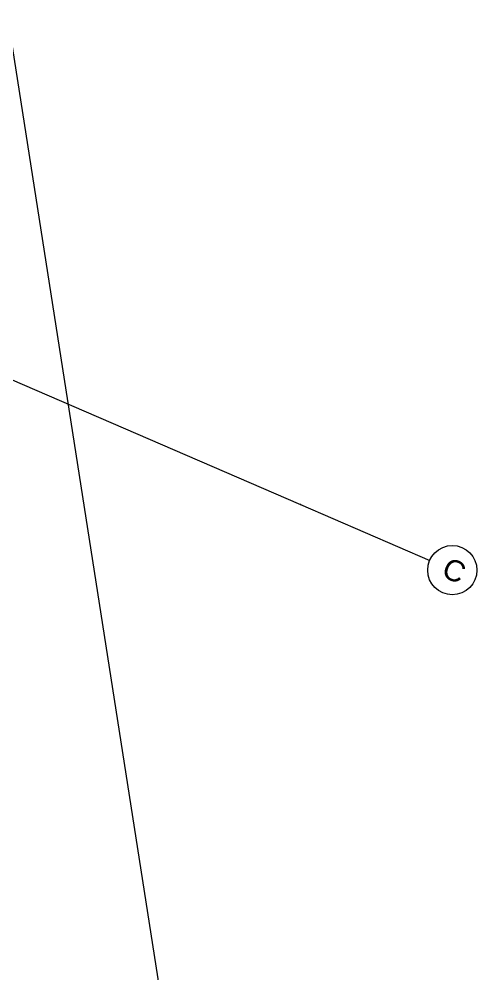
# Model space of a CAD drawing. Header units: millimetres. Extents: x 12535370 to 12592842, y 356201668 to 356234587.
# Drawn here: x 12559566 to 12562821, y 356207941 to 356214722 of the extents above; entities that cross this region are included whole.
import ezdxf
from ezdxf.enums import TextEntityAlignment as Align

# ---------------------------------------------------------------- set-up
doc = ezdxf.new("R2010")
doc.units = ezdxf.units.MM
doc.header["$MEASUREMENT"] = 0
doc.linetypes.add('Dot & Dashed', pattern=[6702.78, 3527.78, -1763.89, 0, -1411.11])
doc.layers.add('New_290 Raster _ Achsen', color=7, linetype='Continuous')
doc.layers.add('New_GRUNDSTÜCKSGRENZE', color=7, linetype='Continuous')
for name, color, linetype, lineweight in [('New_290 Raster _ Achsen_Pen_No__1', 7, 'Continuous', 13), ('New_290 Raster _ Achsen_Pen_No__108', 7, 'Continuous', 13), ('New_GRUNDSTÜCKSGRENZE_Pen_No__1', 7, 'Continuous', 13)]:
    doc.layers.add(name, color=color, linetype=linetype, lineweight=lineweight)
doc.styles.add('GENERATED_STYLE_1', font='arial.ttf')
doc.dimstyles.new('GENERATED_STYLE__1', dxfattribs={"dimtxt": 125, "dimasz": 47.5, "dimexe": 0.18, "dimexo": 2, "dimgap": 0, "dimtad": 1, "dimlfac": 0.001, "dimzin": 0, "dimdsep": 46, "dimtxsty": 'GENERATED_STYLE_1', "dimblk": 'ARROWHEAD_2', "dimblk1": 'ARROWHEAD_2', "dimblk2": 'ARROWHEAD_2', "dimcen": 0.09, "dimclrd": 7, "dimclre": 7, "dimclrt": 7, "dimadec": 0, "dimazin": 0, "dimtfac": 1, "dimtdec": 4, "dimtmove": 0, "dimatfit": 3, "dimfxl": 1, "dimtolj": 1, "dimtzin": 0, "dimarcsym": 0})

# ---------------------------------------------------------------- blocks, each defined once
blk = doc.blocks.new('Standard grid marker[33]', base_point=(12539645.8, 356220744.6))
at = {"layer": 'New_290 Raster _ Achsen_Pen_No__1', "color": 7, "linetype": 'Continuous', "lineweight": 13}
blk.add_circle((12562645.9, 356210808.9), 175, dxfattribs=at)
at = {"layer": 'New_290 Raster _ Achsen_Pen_No__108', "color": 7, "linetype": 'Dot & Dashed', "lineweight": 13}
for p, q in [((12540563.8, 356220348), (12561567.2, 356211274.9)), ((12561567.2, 356211274.9), (12562485.2, 356210878.3))]:
    blk.add_line(p, q, dxfattribs=at)
blk.add_point((12561567.2, 356211274.9), dxfattribs=at)
blk.add_point((12561567.2, 356211274.9), dxfattribs=at)
at = {"layer": 'New_290 Raster _ Achsen_Pen_No__108', "color": 7, "lineweight": 13, "style": 'GENERATED_STYLE_1'}
for tag, p in [('AC_MarkerText_1_0', (12539528.5, 356220880.1)), ('AC_MarkerText_1_1', (12562689.2, 356210875))]:
    blk.add_attdef(tag, text='', height=150, rotation=336.63646, dxfattribs=at).set_placement(p, align=Align.TOP_CENTER)
blk = doc.blocks.new('*D175', base_point=(12240439.2, 356160438.4))
at = {"layer": 'New_GRUNDSTÜCKSGRENZE_Pen_No__1', "color": 7, "linetype": 'Continuous', "lineweight": 13, "transparency": 16777216}
for p, q in [((12558057.6, 356223871.2), (12558052.9, 356223901.4)), ((12558103.9, 356223878.4), (12558011.3, 356223863.9)), ((12558091.3, 356223858.2), (12558023.9, 356223884.2)), ((12560800.1, 356206349.1), (12558057.6, 356223871.2)), ((12560846.5, 356206356.4), (12560753.8, 356206341.9)), ((12560766.5, 356206362.1), (12560833.8, 356206336.1)), ((12560804.9, 356206318.9), (12560800.1, 356206349.1))]:
    blk.add_line(p, q, dxfattribs=at)
at = {"layer": 'New_GRUNDSTÜCKSGRENZE_Pen_No__1', "color": 7, "lineweight": 13, "transparency": 16777216, "insert": (12559385.9, 356215352.4), "char_height": 125, "attachment_point": 7, "rotation": 278.89569, "style": 'GENERATED_STYLE_1'}
blk.add_mtext('\\A1;{\\pql;\\fArial|b0|i0|c0|p0;\\W1.000000;17,73\\fArial|b0|i0|c0|p0;\\W1.000000;\\A1{\\H.66x;\\S5^  ;}}', dxfattribs=at)
blk = doc.blocks.new('ARROWHEAD_2')
at = {"color": 0, "linetype": 'Continuous', "lineweight": 0}
for p, q in [((0, 0), (-1, 0)), ((-0.38, -0.66), (0.38, 0.66))]:
    blk.add_line(p, q, dxfattribs=at)

msp = doc.modelspace()

# ---------------------------------------------------------------- block references
at = {"layer": 'New_290 Raster _ Achsen', "color": 7, "linetype": 'Continuous', "lineweight": 13}
ref = msp.add_blockref('Standard grid marker[33]', (12539645.773, 356220744.612), dxfattribs=at)
ref.add_attrib('AC_MarkerText_1_1', 'C', dxfattribs={"layer": 'New_290 Raster _ Achsen_Pen_No__108', "color": 7, "lineweight": 13, "height": 150, "rotation": 336.6364577, "style": 'GENERATED_STYLE_1'}).set_placement((12562689.222, 356210874.986), align=Align.TOP_CENTER)

# ---------------------------------------------------------------- dimensions: what is measured, and where the dimension line sits
at = {"layer": 'New_GRUNDSTÜCKSGRENZE', "color": 7, "linetype": 'Continuous', "lineweight": 13}
dim = msp.add_linear_dim(base=(12558057.61, 356223871.19), p1=(12557854.794, 356205888.099), p2=(12555111.397, 356223410.052), angle=98.8956936, dimstyle='GENERATED_STYLE__1', dxfattribs=at)
dim.commit()
dim.dimension.update_dxf_attribs({"geometry": '*D175', "text_midpoint": (12559535.694, 356214993.547), "dimtype": 160, "text_rotation": 278.8956936})

doc.saveas('drawing.dxf')
